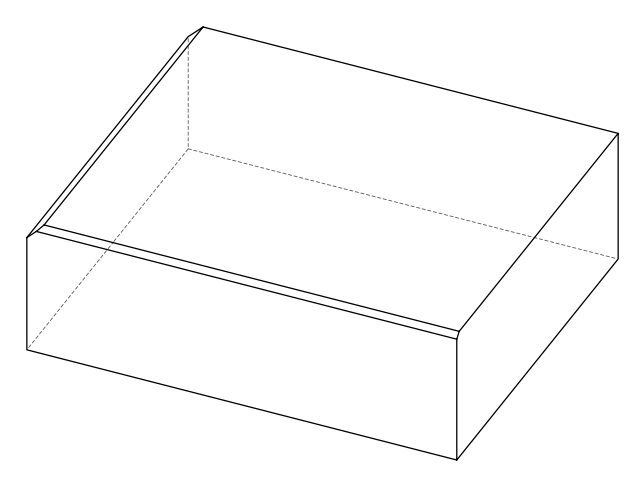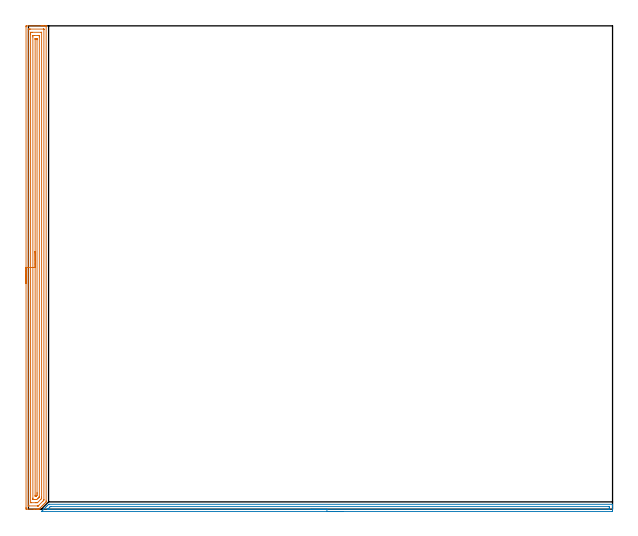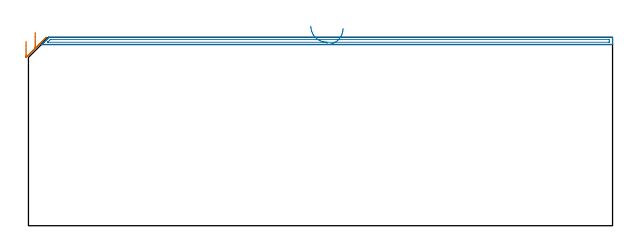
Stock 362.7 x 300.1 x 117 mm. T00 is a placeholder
(PLAN: 2 operations, 0 tool changes, 18 min)
(1 AREA_MILL | FG_CHAMFER_SURFACE | UGT0205_001 | 12.19 min | 23442 mm3)
(2 AREA_MILL_1 | FG_CHAMFER_SURFACE_1 | UGT0205_001 | 5.81 min | 3563 mm3)
(TOOL UGT0205_001 | Chamfer Mill 20 x 3 x 45 deg. | D20 FL50 Z2)
(OP 1 AREA_MILL)
G17 G21 G94 G90
T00 M6
G54
G17 G0 G90 X-1.5 Y140.05 S1061 M3
G43 Z127. H0
Z114.5
G94 G1 Y140.088 Z113.629 F250.
Y140.202 Z112.764
Y140.391 Z111.912
Y140.653 Z111.08
Y140.987 Z110.274
Y141.39 Z109.5
Y141.859 Z108.764
Y142.39 Z108.072
Y142.979 Z107.429
Y143.622 Z106.84
Y144.314 Z106.309
Y145.05 Z105.84
Y145.824 Z105.437
Y146.63 Z105.103
Y147.462 Z104.841
Y148.314 Z104.652
Y149.178 Z104.538
Y150.05 Z104.5
Y299.498
X-1.496 Y299.891 Z104.502
X-1.491 Y300.09 Z104.506
X-1.289 Y300.1 Z104.708
X7.847 Z113.841
X8.422 Z114.419
X8.732 Z114.728
X9.307 Z115.303
X9.617 Z115.611
X10.651 Z116.65
X10.981 Y300.093 Z116.972
X10.997 Y300.091 Z116.988
X11. Y299.944 Z117.
Y5.063
X10.999 Y4.505 Z116.984
X10.948 Y4.448 Z116.948
X10.169 Y3.669 Z116.169
X9.911 Y3.41 Z115.908
X9.78 Y3.279 Z115.777
X9.299 Y2.799 Z115.299
X9.027 Y2.525 Z115.022
X8.429 Y1.929 Z114.429
X8.142 Y1.64 Z114.137
X7.552 Y1.052 Z113.552
X7.257 Y0.755 Z113.252
X6.796 Y0.296 Z112.795
X6.656 Y0.156 Z112.655
X6.52 Y0.024 Z112.518
X6.502 Y0.01 Z112.501
X6.21 Y0. Z112.209
X5.812 Z111.811
X5.192 Z111.187
X3.998 Z109.995
X3.423 Z109.417
X-1.001 Y0.001 Z104.996
X-1.227 Y0.003 Z104.77
X-1.491 Y0.009 Z104.506
X-1.494 Y0.105 Z104.503
X-1.499 Y0.602 Z104.501
X-1.5 Y1.105 Z104.5
Y150.05
X-0.086 Z105.914
Y297.713
X-0.084 Y297.929 Z105.916
X-0.081 Y298.036 Z105.919
X-0.079 Y298.081 Z105.921
X0.002 Y298.09 Z106.002
X0.387 Y298.098 Z106.387
X0.768 Y298.099 Z106.768
X1.27 Y298.1 Z107.27
X9.233 Z115.233
X9.463 Y298.096 Z115.463
X9.564 Y298.092 Z115.564
X9.579 Y298.09 Z115.579
X9.581 Y298.075 Z115.581
X9.584 Y298.029 Z115.584
X9.585 Y297.934 Z115.585
X9.586 Y297.744 Z115.586
X9.585 Y5.987 Z115.585
Y5.956
X9.572 Y5.534 Z115.572
X9.363 Y5.319 Z115.363
X9.113 Y5.063 Z115.113
X6.437 Y2.387 Z112.437
X6.255 Y2.208 Z112.255
X6.077 Y2.038 Z112.077
X6.044 Y2.01 Z112.044
X6.014 Y2.006 Z112.014
X5.952 Y2.003 Z111.952
X5.827 Y2.001 Z111.827
X5.576 Y2. Z111.576
X0.267 Z106.267
X0.037 Y2.004 Z106.037
X-0.064 Y2.008 Z105.936
X-0.079 Y2.01 Z105.921
X-0.081 Y2.025 Z105.919
X-0.084 Y2.071 Z105.916
X-0.085 Y2.166 Z105.915
X-0.086 Y2.356 Z105.914
Y150.05
X1.329 Z107.329
Y295.037
X1.33 Y295.363 Z107.33
X1.334 Y295.929 Z107.334
X1.336 Y296.083 Z107.336
X1.489 Y296.095 Z107.489
X1.653 Y296.097 Z107.653
X2.368 Y296.1 Z108.368
X7.847 Y296.099 Z113.847
X8.017 Y296.097 Z114.017
X8.129 Y296.093 Z114.129
X8.165 Y296.09 Z114.165
X8.167 Y296.076 Z114.167
X8.169 Y296.038 Z114.169
X8.171 Y295.929 Z114.171
Y7.413
X8.17 Y6.848 Z114.17
X8.168 Y6.684 Z114.168
X8.165 Y6.604 Z114.165
X8.16 Y6.571 Z114.16
X8.142 Y6.55 Z114.142
X7.847 Y6.247 Z113.847
X5.771 Y4.171 Z111.771
X5.653 Y4.06 Z111.653
X5.611 Y4.022 Z111.611
X5.531 Y4.01 Z111.531
X5.36 Y4.002 Z111.36
X5.192 Y4.001 Z111.192
X4.477 Y4. Z110.477
X1.823 Z107.823
X1.653 Y4.001 Z107.653
X1.483 Y4.003 Z107.483
X1.371 Y4.007 Z107.371
X1.335 Y4.01 Z107.335
X1.333 Y4.024 Z107.333
X1.331 Y4.062 Z107.331
X1.329 Y4.171 Z107.329
Y150.05
X2.743 Z108.743
Y293.252
X2.745 Y293.936 Z108.745
X2.747 Y294.035 Z108.747
X2.749 Y294.087 Z108.749
X2.793 Y294.09 Z108.793
X3.002 Y294.095 Z109.002
X3.423 Y294.1 Z109.423
X3.467 Z109.467
X6.121 Z112.121
X6.51 Y294.096 Z112.51
X6.704 Y294.092 Z112.704
X6.747 Y294.09 Z112.747
X6.75 Y294.059 Z112.75
X6.753 Y294.001 Z112.753
X6.757 Y293.459 Z112.757
Y293.252
Y7.947
X6.755 Y7.74 Z112.755
X6.753 Y7.655 Z112.753
X6.751 Y7.617 Z112.751
X6.723 Y7.584 Z112.723
X6.617 Y7.471 Z112.617
X6.482 Y7.332 Z112.482
X6.077 Y6.926 Z112.077
X5.999 Y6.848 Z111.999
X5.592 Y6.445 Z111.592
X5.192 Y6.052 Z111.192
X5.142 Y6.006 Z111.142
X4.263 Y6. Z110.263
X3.379 Z109.379
X2.99 Y6.004 Z108.99
X2.796 Y6.008 Z108.796
X2.753 Y6.01 Z108.753
X2.75 Y6.041 Z108.75
X2.747 Y6.099 Z108.747
X2.743 Y6.641 Z108.743
Y6.848
Y150.05
X4.157 Z110.157
Y291.619
X4.159 Y291.771 Z110.159
X4.164 Y292.074 Z110.164
X4.167 Y292.092 Z110.167
X4.172 Y292.095 Z110.172
X4.19 Y292.098 Z110.19
X4.229 Y292.099 Z110.229
X4.308 Y292.1 Z110.308
X4.566 Z110.566
X5.192 Y292.096 Z111.192
X5.282 Y292.094 Z111.282
X5.33 Y292.091 Z111.33
X5.336 Y291.923 Z111.336
X5.341 Y291.62 Z111.341
X5.343 Y291.468 Z111.343
Y10.265
X5.342 Y9.525 Z111.342
X5.34 Y9.375 Z111.34
X5.327 Y8.632 Z111.327
X5.261 Y8.563 Z111.261
X5.192 Y8.492 Z111.192
X4.816 Y8.119 Z110.816
X4.743 Y8.05 Z110.743
X4.697 Y8.01 Z110.697
X4.621 Y8.008 Z110.621
X4.308 Y8.005 Z110.308
X4.218 Y8.006 Z110.218
X4.17 Y8.01 Z110.17
X4.164 Y8.177 Z110.164
X4.159 Y8.48 Z110.159
X4.157 Y8.632 Z110.157
Y150.05
Y150.922 Z110.195
Y151.787 Z110.309
Y152.638 Z110.498
Y153.47 Z110.76
Y154.276 Z111.094
Y155.05 Z111.497
Y155.786 Z111.965
Y156.478 Z112.496
Y157.121 Z113.086
Y157.71 Z113.729
Y158.242 Z114.421
Y158.71 Z115.157
Y159.113 Z115.931
Y159.447 Z116.737
Y159.709 Z117.569
Y159.898 Z118.42
Y160.012 Z119.285
Y160.05 Z120.157
G0 Z127.
M5
M2
(OP 2 AREA_MILL_1)
G17 G21 G94 G90
T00 M6
G54
G17 G0 G90 X195.35 Y-1.5 S1061 M3
G43 Z127. H0
Z122.5
G94 G1 X195.312 Z121.628 F250.
X195.198 Z120.763
X195.009 Z119.912
X194.747 Z119.08
X194.413 Z118.274
X194.01 Z117.5
X193.541 Z116.764
X193.01 Z116.072
X192.421 Z115.429
X191.778 Z114.84
X191.086 Z114.308
X190.35 Z113.84
X189.576 Z113.437
X188.77 Z113.103
X187.938 Z112.841
X187.086 Z112.652
X186.222 Z112.538
X185.35 Z112.5
X8.141 Y-1.499
X8.016 Y-1.495 Z112.503
X8.047 Y-1.459 Z112.539
X8.162 Y-1.338 Z112.66
X8.608 Y-0.89 Z113.106
X8.775 Y-0.723 Z113.272
X9.054 Y-0.446 Z113.554
X9.105 Y-0.395 Z113.605
X9.658 Y0.161 Z114.156
X9.947 Y0.447 Z114.447
X10.542 Y1.045 Z115.04
X10.838 Y1.338 Z115.338
X11.426 Y1.928 Z115.924
X11.762 Y2.262 Z116.262
X12.463 Y2.963 Z116.962
X12.505 Y2.998 Z116.985
X13.071 Y3. Z117.
X362.538
X362.692 Y2.997 Z116.988
X362.7 Y2.985 Z116.976
Y2.65 Z116.65
Y2.274 Z116.273
Y1.634 Z115.629
Y0.43 Z114.427
Y-0.134 Z113.86
Y-0.736 Z113.259
X362.697 Y-1.017 Z112.978
X362.691 Y-1.491 Z112.505
X362.574 Y-1.494 Z112.502
X362.092 Y-1.5 Z112.5
X185.35
Y-0.086 Z113.914
X12.179 Y-0.085 Z113.915
X12.129
X11.888 Y-0.079 Z113.921
X11.916 Y-0.046 Z113.954
X11.999 Y0.045 Z114.045
X12.088 Y0.137 Z114.137
X12.179 Y0.229 Z114.229
X13.071 Y1.12 Z115.12
X13.333 Y1.374 Z115.374
X13.547 Y1.579 Z115.579
X13.964 Y1.585 Z115.585
X14.013
X360.307
X360.356 Y1.584 Z115.584
X360.69 Y1.575 Z115.575
X360.693 Y1.471 Z115.471
X360.698 Y1.246 Z115.246
X360.699 Y0.75 Z114.75
Y0.362 Z114.362
X360.692 Y-0.028 Z113.972
X360.69 Y-0.075 Z113.925
X360.673 Y-0.079 Z113.921
X360.623 Y-0.082 Z113.918
X360.518 Y-0.085 Z113.915
X360.307 Y-0.086 Z113.914
X360.258
X185.35
X184.478 Z113.952
X183.613 Z114.066
X182.762 Z114.255
X181.93 Z114.517
X181.124 Z114.851
X180.35 Z115.254
X179.614 Z115.723
X178.922 Z116.254
X178.279 Z116.843
X177.69 Z117.486
X177.158 Z118.178
X176.69 Z118.914
X176.287 Z119.688
X175.953 Z120.494
X175.691 Z121.326
X175.502 Z122.178
X175.388 Z123.043
X175.35 Z123.914
G0 Z127.
M5
M2
